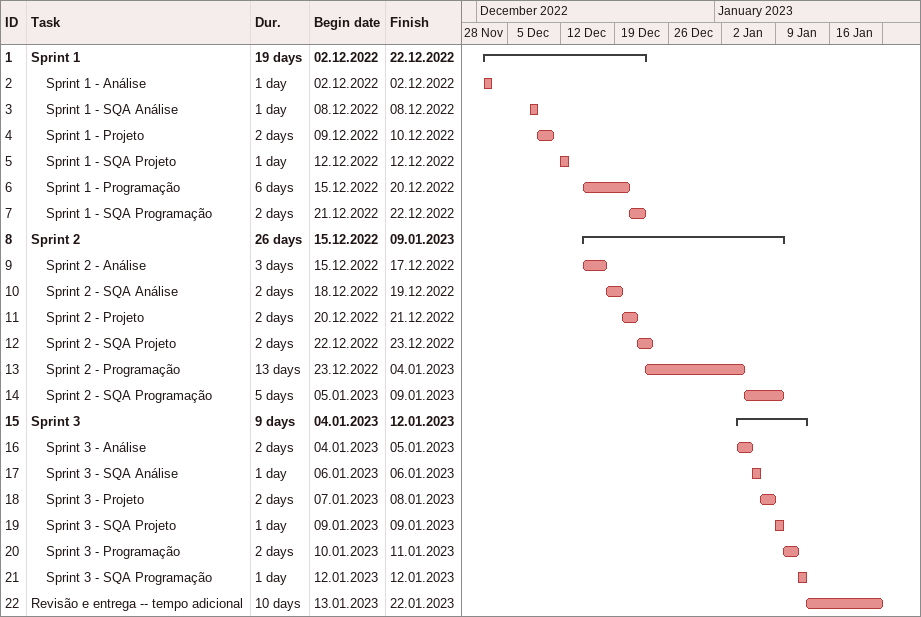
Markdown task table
| ID | Level | Task | Duration | Start | Finish |
|---|---|---|---|---|---|
| 1 | 1 | **Sprint 1** | 19d | 2022-12-02 | 2022-12-22 |
| 2 | 2 | Sprint 1 - Análise | 1d | 2022-12-02 | 2022-12-02 |
| 3 | 2 | Sprint 1 - SQA Análise | 1d | 2022-12-08 | 2022-12-08 |
| 4 | 2 | Sprint 1 - Projeto | 2d | 2022-12-09 | 2022-12-10 |
| 5 | 2 | Sprint 1 - SQA Projeto | 1d | 2022-12-12 | 2022-12-12 |
| 6 | 2 | Sprint 1 - Programação | 6d | 2022-12-15 | 2022-12-20 |
| 7 | 2 | Sprint 1 - SQA Programação | 2d | 2022-12-21 | 2022-12-22 |
| 8 | 1 | **Sprint 2** | 26d | 2022-12-15 | 2023-01-09 |
| 9 | 2 | Sprint 2 - Análise | 3d | 2022-12-15 | 2022-12-17 |
| 10 | 2 | Sprint 2 - SQA Análise | 2d | 2022-12-18 | 2022-12-19 |
| 11 | 2 | Sprint 2 - Projeto | 2d | 2022-12-20 | 2022-12-21 |
| 12 | 2 | Sprint 2 - SQA Projeto | 2d | 2022-12-22 | 2022-12-23 |
| 13 | 2 | Sprint 2 - Programação | 13d | 2022-12-23 | 2023-01-04 |
| 14 | 2 | Sprint 2 - SQA Programação | 5d | 2023-01-05 | 2023-01-09 |
| 15 | 1 | **Sprint 3** | 9d | 2023-01-04 | 2023-01-12 |
| 16 | 2 | Sprint 3 - Análise | 2d | 2023-01-04 | 2023-01-05 |
| 17 | 2 | Sprint 3 - SQA Análise | 1d | 2023-01-06 | 2023-01-06 |
| 18 | 2 | Sprint 3 - Projeto | 2d | 2023-01-07 | 2023-01-08 |
| 19 | 2 | Sprint 3 - SQA Projeto | 1d | 2023-01-09 | 2023-01-09 |
| 20 | 2 | Sprint 3 - Programação | 2d | 2023-01-10 | 2023-01-11 |
| 21 | 2 | Sprint 3 - SQA Programação | 1d | 2023-01-12 | 2023-01-12 |
| 22 | 1 | Revisão e entrega -- tempo adicional | 10d | 2023-01-13 | 2023-01-22 |
